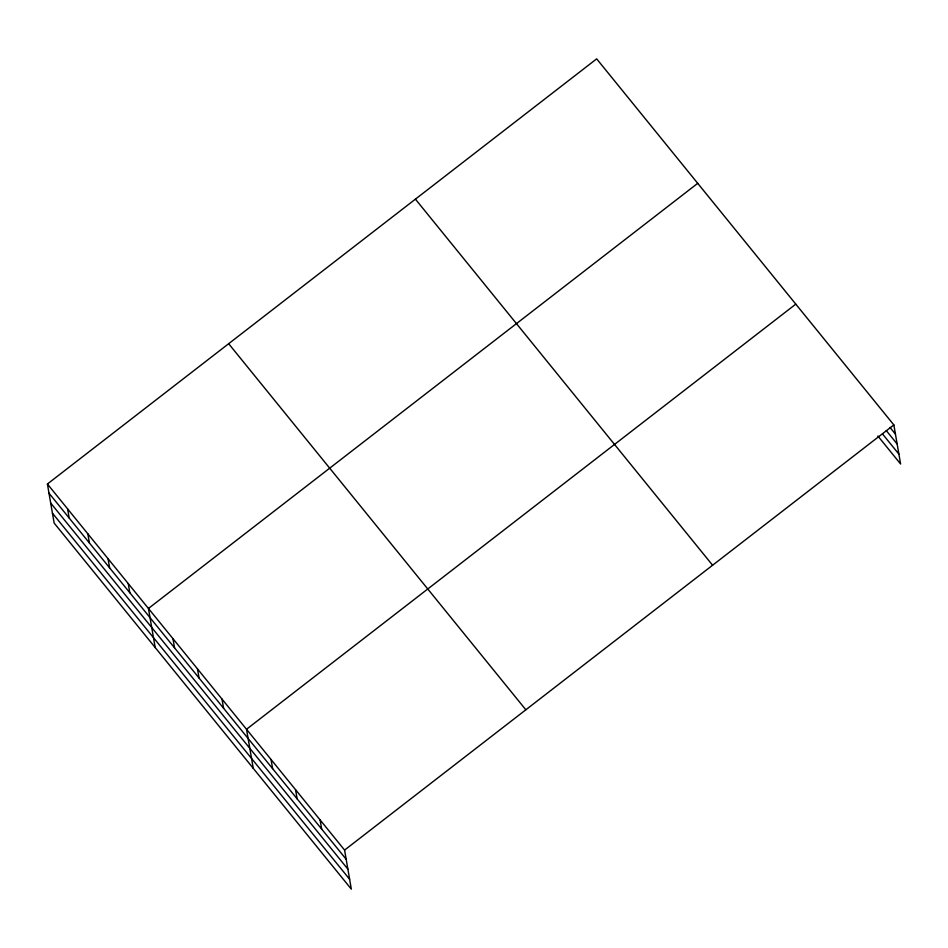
<?xml version="1.0" encoding="UTF-8"?>
<svg xmlns="http://www.w3.org/2000/svg" width="948" height="948" viewBox="0 0 948 948"><rect width="100%" height="100%" fill="white"/><g stroke="black" fill="none" stroke-linecap="round" stroke-linejoin="round"><path stroke-width="1.42" d="M47.4 484.001L344.586 850.083L351.329 889.141L54.143 523.059L47.4 484.001L596.671 58.859L893.857 424.941L900.6 463.999L877.895 436.033M697.704 183.331L148.445 608.474L155.188 647.52M795.787 304.142L246.516 729.273L253.258 768.33M344.586 850.083L893.857 424.941M889.994 427.418L895.445 434.125M886.25 430.558L897.14 443.984M882.552 434.006L898.894 454.139M415.414 199.151L712.6 565.245M228.658 343.709L525.844 709.791M48.988 493.173L346.174 859.267M50.682 503.033L347.88 869.126M52.448 513.2L349.634 879.282M320.069 819.89L321.656 829.062M295.551 789.684L297.139 798.856M271.033 759.478L272.621 768.662M221.998 699.079L223.586 708.251M197.48 668.873L199.068 678.057M172.963 638.668L174.551 647.851M128.241 583.577L129.817 592.749M108.025 558.68L109.613 567.864M87.82 533.783L89.408 542.967M67.604 508.898L69.192 518.07"/></g></svg>
